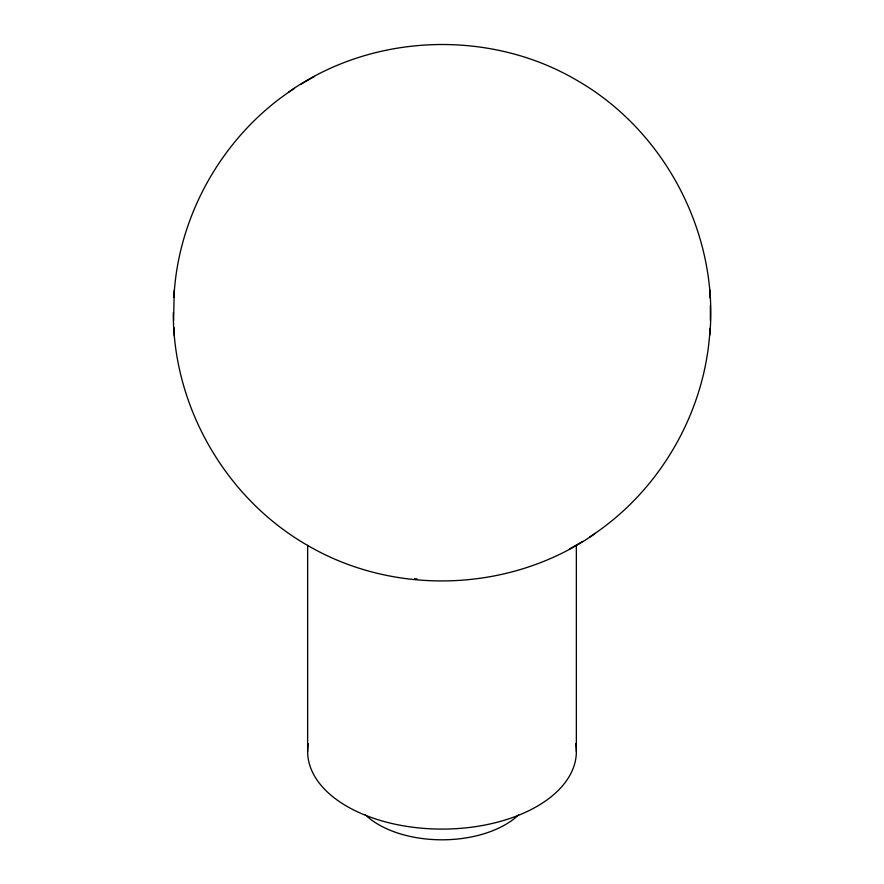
<?xml version="1.0" encoding="UTF-8"?>
<svg xmlns="http://www.w3.org/2000/svg" width="884" height="884" viewBox="0 0 884 884"><rect width="100%" height="100%" fill="white"/><g stroke="black" fill="none" stroke-linecap="round" stroke-linejoin="round"><path stroke-width="1.33" d="M173.938 297.146C178.181 213.74 224.37 133.738 294.471 88.367M173.618 320.328L174.225 290.317M589.529 537.074C659.63 491.703 705.819 411.701 710.062 328.296M710.382 320.328L710.382 305.113M709.775 335.124C718.968 233.719 664.79 130.412 576.357 80.013C488.487 28.631 371.932 33.36 288.703 92.024M301.212 84.102L314.406 76.488M582.788 541.339L569.594 548.953M595.297 533.417C512.068 592.081 395.513 596.811 307.643 545.428C225.895 498.642 172.999 406.861 173.297 312.715M709.708 289.565L710.062 297.886M173.938 327.555L174.292 335.876M576.357 545.34L576.357 751.522M307.643 545.34L307.643 751.522M575.639 743.51A134.357 77.571 0 0 1 442 829.093A134.357 77.571 0 0 1 308.361 743.51M417.182 578.965A134.357 77.571 0 0 1 414.474 578.644M518.599 814.893A89.571 51.714 0 0 1 365.401 814.893"/></g></svg>
